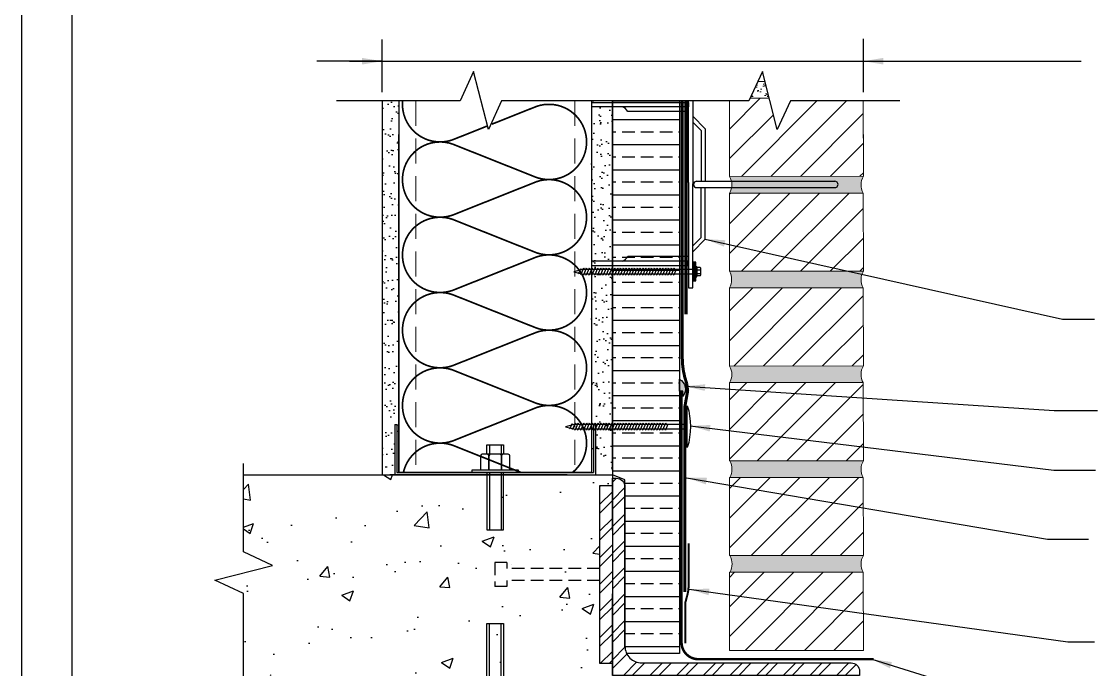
# Model space of a CAD drawing. Extents: x -198.3 to -147.3, y 313.3 to 379.3.
# Drawn here: x -198.3 to -166.16, y 330.67 to 350.04 of the extents above; entities that cross this region are included whole.
import ezdxf

# ---------------------------------------------------------------- set-up
doc = ezdxf.new("R2010")
doc.units = 0
doc.header["$LTSCALE"] = 1.5
doc.header["$MEASUREMENT"] = 0
doc.linetypes.add('DASHED', pattern=[0.75, 0.5, -0.25])
doc.linetypes.add('HIDDEN', pattern=[0.375, 0.25, -0.125])
doc.layers.get('0').update_dxf_attribs({"color": 8, "linetype": 'CONTINUOUS'})
for name, color, linetype in [('$-G--01', 1, 'CONTINUOUS'), ('8x11 layout', 7, 'CONTINUOUS'), ('CMU', 250, 'CONTINUOUS'), ('DuPont Thru-Wall Flashing', 252, 'CONTINUOUS'), ('FASTENING', 250, 'CONTINUOUS'), ('INSULATION', 241, 'CONTINUOUS'), ('SEALANT', 250, 'CONTINUOUS'), ('StraightFlash', 252, 'CONTINUOUS'), ('STRUCTURE', 250, 'CONTINUOUS'), ('TEXT', 7, 'CONTINUOUS'), ('tyvek tape', 130, 'CONTINUOUS')]:
    doc.layers.add(name, color=color, linetype=linetype)
doc.layers.add('brick', color=250, linetype='CONTINUOUS', lineweight=5)
doc.layers.add('Metal Stud', color=250, linetype='CONTINUOUS', lineweight=18)
doc.layers.add('EXTERIOR INSULATION', color=7, linetype='CONTINUOUS', true_color=0xcdd69f)
doc.layers.add('Tyvek CommercialWrap', color=7, linetype='DASHED', true_color=0x00538e)
doc.layers.add('VIEWPORT', color=7, linetype='CONTINUOUS', plot=False)
doc.styles.add('DETAILS', font='sanss___.ttf', dxfattribs={"height": 1})
doc.dimstyles.new('TYVEKDETAILS', dxfattribs={"dimscale": 6, "dimtxt": 1.5, "dimasz": 0.1, "dimexe": 0.75, "dimexo": 0.75, "dimgap": 0.75, "dimtad": 0, "dimtih": 1, "dimtoh": 1, "dimdec": 4, "dimzin": 0, "dimdsep": 46, "dimlunit": 4, "dimtxsty": 'DETAILS', "dimcen": 0.0625, "dimadec": 0, "dimazin": 0, "dimtfac": 1, "dimtdec": 4, "dimtofl": 0, "dimtmove": 0, "dimatfit": 3, "dimfxl": 1, "dimfrac": 2, "dimtolj": 1, "dimtzin": 0, "dimarcsym": 0})

# ---------------------------------------------------------------- blocks, each defined once
blk = doc.blocks.new('brk-sym')
at = {"linetype": 'Continuous'}
for points in [[(-0.07880250000000001, 0.00109400000000015), (-0.0283335, 0.1104690000000002)], [(-0.0283335, 0.1104690000000002), (0.0283335, -0.1104689999999993)], [(-0.4156255, 0.00109400000000015), (-0.07880250000000001, 0.00109400000000015)], [(0.0283335, -0.1104689999999993), (0.0797915, 0.00109400000000015)], [(0.0797915, 0.00109400000000015), (0.4166665, 0.00109400000000015)]]:
    blk.add_lwpolyline(points, dxfattribs=at)

msp = doc.modelspace()

# ---------------------------------------------------------------- hatches: boundary and pattern name
at = {"layer": 'brick'}
h = msp.add_hatch(dxfattribs=at)
h.set_pattern_fill('AR-SAND', color=256, scale=0.15, style=0)
h.set_pattern_definition([(37.50000000000001, (-974.2708364577545, -450.9976475401144), (-0.009449003716441223, 0.2890235653519738), [0, -0.228, 0, -0.255, 0, -0.24375]), (7.499999999999999, (-974.2708364577545, -450.9976475401144), (0.2654665057901591, 0.423321909784461), [0, -0.123, 0, -0.2055, 0, -0.07875]), (327.5, (-974.4553364577546, -450.9976475401144), (0.4671212792627242, 0.0008488580305446746), [0, -0.075, 0, -0.27, 0, -0.3525]), (317.5, (-974.4553364577546, -450.9976475401144), (0.450918990685844, 0.1316513347401374), [0, -0.0375, 0, -0.177, 0, -0.2025])])
h.paths.add_polyline_path([(-175.9670783567615, 347.7400639227362), (-176.0953011057808, 348.2399894124017), (-176.3083306292385, 348.2398480886636), (-176.5390291441887, 347.7396844907121)])
h = msp.add_hatch(dxfattribs=at)
h.set_pattern_fill('_USER', color=256, scale=0.625, angle=45, style=0, pattern_type=0)
h.set_pattern_definition([(45, (-546.976445450514, 257.1885749345229), (-0.4419417382415922, 0.4419417382415922), [])])
h.paths.add_polyline_path([(-176.5390300917808, 347.739682436295), (-176.5744410606952, 347.6629100408461), (-177.1508292782685, 347.6629102146287), (-177.1523265433142, 345.4059527948416), (-173.1560875674512, 345.4086038988814), (-173.1575830736399, 347.6629100408461), (-175.3322798019001, 347.6629100408461), (-175.7275698921311, 346.8062484541488), (-175.9670778300875, 347.7400618692971)])
h = msp.add_hatch(dxfattribs=at)
h.set_pattern_fill('AR-SAND', color=256, scale=0.15, style=0)
h.set_pattern_definition([(37.50000000000001, (-548.9764454505139, 254.3552416011896), (-0.009449003716441223, 0.2890235653519738), [0, -0.228, 0, -0.255, 0, -0.24375]), (7.499999999999999, (-548.9764454505139, 254.3552416011896), (0.2654665057901591, 0.423321909784461), [0, -0.123, 0, -0.2055, 0, -0.07875]), (327.5, (-549.1609454505139, 254.3552416011896), (0.4671212792627242, 0.0008488580305446746), [0, -0.075, 0, -0.27, 0, -0.3525]), (317.5, (-549.1609454505139, 254.3552416011896), (0.450918990685844, 0.1316513347401374), [0, -0.0375, 0, -0.177, 0, -0.2025])])
edge = h.paths.add_edge_path()
edge.add_line((-173.1560875674511, 345.4086038988817), (-177.1523265433141, 345.4059527948416))
edge.add_arc((-177.5800276325683, 345.1546215614876), 0.4960802461382398, 13.737798992157423, 30.439896380084576, ccw=False)
edge.add_line((-177.0981389214746, 345.2724302230072), (-177.0906219103138, 345.2357242718799))
edge.add_arc((-177.5800276325911, 345.1546215614853), 0.4960802461608546, 0.17737536411391375, 9.409357080487723, ccw=False)
edge.add_line((-177.0839497636148, 345.1561573163783), (-177.088887792481, 345.0847841210448))
edge.add_arc((-177.5800276325683, 345.1546215614874), 0.4960802461382792, 329.9148543476349, 351.9071019439052, ccw=False)
edge.add_line((-177.1507786168238, 344.9059432691276), (-173.1576354939414, 344.9085943731677))
edge.add_arc((-172.7283864781969, 345.1572726655274), 0.4960802461384055, 149.5601036199079, 210.0851456523642, ccw=False)
edge = h.paths.add_edge_path()
edge.add_line((-173.1560875674511, 342.5752705655484), (-177.1523265433141, 342.5726194615086))
edge.add_arc((-177.5800276325683, 342.3212882281543), 0.4960802461383522, -29.731907216117577, 30.439896380080825, ccw=False)
edge.add_line((-177.14925363937, 342.0752610398345), (-173.1576354939414, 342.0752610398345))
edge.add_arc((-172.7283864781969, 342.3239393321942), 0.4960802461384055, 149.5601036199107, 210.0851456523642, ccw=False)
edge = h.paths.add_edge_path()
edge.add_line((-173.1560875674511, 339.7419372322152), (-177.1523265433141, 339.7392861281751))
edge.add_arc((-177.5800276325683, 339.4879548948211), 0.4960802461383665, -29.731907216117577, 30.43989638008361, ccw=False)
edge.add_line((-177.14925363937, 339.241927706501), (-173.1576354939414, 339.241927706501))
edge.add_arc((-172.7283864781969, 339.4906059988607), 0.4960802461384055, 149.5601036199079, 210.0851456523642, ccw=False)
edge = h.paths.add_edge_path()
edge.add_line((-173.1560875674511, 336.9086038988817), (-177.1485655208323, 336.9059552899032))
edge.add_arc((-177.5762666100866, 336.654624056549), 0.4960802461384242, -29.732239076262488, 30.439896380094922, ccw=False)
edge.add_line((-177.1454940418978, 336.4085943731677), (-173.1576354939414, 336.4085943731677))
edge.add_arc((-172.7283864781969, 336.6572726655277), 0.4960802461384055, 149.5601036199079, 210.0851456523642, ccw=False)
edge = h.paths.add_edge_path()
edge.add_line((-173.1560875674511, 334.0752705655486), (-177.1466858889619, 334.0726232035177))
edge.add_arc((-177.5743869782161, 333.8212919701632), 0.4960802461384098, -29.732404929178415, 30.43989638009208, ccw=False)
edge.add_line((-177.1436151222063, 333.5752610398345), (-173.1576354939414, 333.5752610398345))
edge.add_arc((-172.7283864781969, 333.8239393321942), 0.4960802461384198, 149.5601036199051, 210.0851456523671, ccw=False)
edge = h.paths.add_edge_path()
edge.add_line((-173.1545396409608, 327.6586131542174), (-177.1466852857618, 327.6559647656923))
edge.add_arc((-177.5743869782161, 327.4046345588322), 0.4960802461384374, -29.732404929189784, 30.43975886877911, ccw=False)
edge.add_line((-177.1436151222063, 327.1586036285034), (-173.1560875674511, 327.1586036285034))
edge.add_arc((-172.7268385517066, 327.4072819208632), 0.4960802461384055, 149.5601036199079, 210.0851456523642, ccw=False)
edge = h.paths.add_edge_path()
edge.add_line((-176.0750370188086, 324.8233423635788), (-175.9472896421667, 324.32527029517))
edge.add_line((-175.9472896421669, 324.32527029517), (-173.1560875674511, 324.32527029517))
edge.add_arc((-172.7268385517066, 324.5739485875297), 0.4960802461384198, 149.5601036199079, 210.0851456523671, ccw=False)
edge.add_line((-173.1545396409608, 324.8252798208841), (-176.0750370188086, 324.8233423635788))
edge = h.paths.add_edge_path()
edge.add_line((-176.5744410606949, 324.32527029517), (-176.3447897974204, 324.823163409646))
edge.add_line((-176.3447897974204, 324.823163409646), (-177.1466852857618, 324.8226314323588))
edge.add_arc((-177.5743869782161, 324.5713012254989), 0.4960802461383394, -29.73240492919632, 30.439758868785702, ccw=False)
edge.add_line((-177.1436151222063, 324.32527029517), (-176.5744410606951, 324.32527029517))
h = msp.add_hatch(dxfattribs=at)
h.set_pattern_fill('_USER', color=256, scale=0.625, angle=45, style=0, pattern_type=0)
h.set_pattern_definition([(45, (-546.9764454505139, 254.3552416011898), (-0.4419417382415922, 0.4419417382415922), [])])
h.paths.add_polyline_path([(-177.1507786168238, 344.9059432691276), (-173.1576354925789, 344.9085923193802), (-173.1560875674511, 342.5752705655484), (-177.1523265433141, 342.5726194615086)])
h = msp.add_hatch(dxfattribs=at)
h.set_pattern_fill('_USER', color=256, scale=0.625, angle=45, style=0, pattern_type=0)
h.set_pattern_definition([(45, (-146.0533318612254, 322.0995039211502), (-0.4419417382415922, 0.4419417382415922), [])])
h.paths.add_polyline_path([(-173.1576354939414, 342.0752610398345), (-177.1511971258531, 342.0752610398345), (-177.1485199083133, 339.739288653496), (-173.1560875674511, 339.7419372322152)])
h.paths.add_polyline_path([(-173.1576354939414, 339.241927706501), (-177.1479498915362, 339.241927706501), (-177.1452726764653, 336.9059574743756), (-173.1560875674511, 336.9086038988817)])
h.paths.add_polyline_path([(-173.1576354939414, 336.4085943731677), (-177.1576354939414, 336.4085943731677), (-177.1523265433141, 334.0726194615086), (-173.1560875674511, 334.0752705655484)])
h.paths.add_polyline_path([(-173.1576354939414, 333.5752610398345), (-177.1576354939414, 333.5752610398345), (-177.1523265433141, 331.2392861281751), (-173.1560875674511, 331.2419372322152)])
at = {"layer": 'EXTERIOR INSULATION', "linetype": 'Continuous'}
h = msp.add_hatch(dxfattribs=at)
h.set_pattern_fill('ANSI33', color=250, scale=3, angle=135, style=0)
h.set_pattern_definition([(180, (-882.7367980926501, 249.6058017432142), (-1.110223024625157e-16, -0.75), []), (180, (-883.1117980920209, 249.9808017425848), (-1.110223024625157e-16, -0.75), [0.375, -0.1875])])
h.paths.add_polyline_path([(-180.2773198292599, 331.3454767358244), (-180.2270686975091, 331.1484643657518), (-178.6523255013142, 331.1484779814705), (-178.6524682902244, 347.6629105216659), (-180.6524922594541, 347.6629104004783), (-180.6523147980295, 336.4919412878774), (-180.2773198292599, 336.3417689100452)])
at = {"layer": 'FASTENING'}
msp.add_hatch(color=250, dxfattribs=at).paths.add_polyline_path([(-178.2524443864455, 342.2804139939512), (-178.1996103930347, 342.2804139939512), (-178.1996103930347, 342.8430536655183), (-178.2524443864455, 342.8430536655183)])
at = {"layer": 'SEALANT', "linetype": 'Continuous'}
h = msp.add_hatch(color=256, dxfattribs=at)
edge = h.paths.add_edge_path()
edge.add_arc((-178.8049264745581, 339.0500812869661), 0.333707929972486, -40.52895105966297, 62.734560123929725, ccw=False)
edge.add_line((-178.5512825159751, 338.8332271313661), (-178.5512825159751, 338.9887336543165))
edge.add_line((-178.5512825159751, 338.9887336543165), (-178.6520503775023, 338.9887336543165))
edge.add_line((-178.6520503775023, 338.9887336543165), (-178.6520503775023, 339.3467121711901))
at = {"layer": 'STRUCTURE'}
h = msp.add_hatch(dxfattribs=at)
h.set_pattern_fill('AR-SAND', color=256, scale=0.25, style=0)
h.set_pattern_definition([(37.50000000000001, (-147.060861747487, 323.6458787376107), (-0.01574833952740204, 0.4817059422532897), [0, -0.38, 0, -0.425, 0, -0.40625]), (7.499999999999999, (-147.060861747487, 323.6458787376107), (0.4424441763169318, 0.7055365163074351), [0, -0.205, 0, -0.3425, 0, -0.13125]), (327.5, (-147.3683617474871, 323.6458787376107), (0.7785354654378738, 0.001414763384241124), [0, -0.125, 0, -0.45, 0, -0.5875]), (317.5, (-147.3683617474871, 323.6458787376107), (0.7515316511430733, 0.2194188912335623), [0, -0.0625, 0, -0.295, 0, -0.3375])])
h.paths.add_polyline_path([(-180.6523266388491, 347.6629103546629), (-181.2773265433141, 347.6629102953921), (-181.2773265433141, 336.5544412878774), (-181.2148265433141, 336.5544412878774), (-181.2148265433141, 337.9919412878774), (-181.1523265433141, 337.9919412878774), (-181.1523265433141, 336.6957400315662), (-180.6523265433141, 336.6957400315662)])
h.paths.add_polyline_path([(-187.0273265433141, 347.6629100408461), (-187.5273265433141, 347.6629100408461), (-187.5273265433141, 336.6957400315662), (-187.1523265433141, 336.6957400315662), (-187.1523265433141, 337.9919412878774), (-187.0898265433141, 337.9919412878774), (-187.0898265433141, 336.5544412878774), (-187.0273265433141, 336.5544412878774)])
h = msp.add_hatch(dxfattribs=at)
h.set_pattern_fill('AR-CONC', color=256, scale=0.5, style=0)
h.set_pattern_definition([(49.99999999999999, (-148.560861747487, 322.4820718882538), (3.586300913003767, -0.3137606749129755), [0.375, -4.125]), (355, (-148.560861747487, 322.4820718882538), (-0.693756668065, 3.760960668500059), [0.3, -3.3]), (100.4514, (-148.2620033474871, 322.4559251882538), (2.892546908570108, 3.447197710304768), [0.3187009499999989, -3.505710559999991]), (46.18420000000001, (-148.560861747487, 323.4820718882538), (5.336205243128222, -0.8275950716450904), [0.5625, -6.1875]), (96.6356, (-148.1161780224872, 323.4131053532537), (4.673313527743517, 4.870589354502209), [0.4780514399999989, -5.258564999999983]), (351.1842, (-148.560861747487, 323.4820718882538), (4.673309725668136, 4.870593004626623), [0.45, -4.95]), (21, (-148.060861747487, 323.2320718882538), (2.984535260592308, -2.013094453326694), [0.375, -4.125]), (326.0000000000001, (-148.060861747487, 323.2320718882538), (1.216576659607909, 3.625750225234265), [0.3, -3.3]), (71.4514, (-147.8121505824872, 323.0643138582539), (4.20111314290745, 1.612652483549762), [0.31870095, -3.50571056]), (37.50000000000001, (-148.560861747487, 322.4820718882538), (0.06079927658645334, 1.664469269156557), [0, -3.26, 0, -3.35, 0, -3.3125]), (7.499999999999999, (-148.560861747487, 322.4820718882538), (1.315347687210743, 1.972058559411801), [0, -1.91, 0, -3.185, 0, -1.2625]), (327.5, (-149.6758617474873, 322.4820718882538), (2.669112180862045, -0.112774358671899), [0, -1.25, 0, -3.9, 0, -5.175]), (317.5, (-150.1758617474873, 322.4820718882538), (2.915930846711931, 0.5005249116615882), [0, -1.625, 0, -2.59, 0, -3.675])])
h.paths.add_polyline_path([(-181.0273150062508, 336.1651287744769), (-180.6523265433141, 336.1651287744769), (-180.6523265433141, 336.4919412878774), (-182.8117906132059, 336.4919412878774), (-184.4023265433141, 336.4919412878774), (-191.6755570812936, 336.4919412878774), (-191.6755570812936, 334.1839380791509), (-190.8017583466951, 333.7809018100925), (-192.5322186679912, 333.3370669105871), (-191.6755570812936, 332.9417768203559), (-191.6755570812936, 330.4919412878774), (-184.4023265433141, 330.4919412878774), (-183.1815327980582, 330.4919412878774), (-180.6523265433163, 330.4919398701638), (-180.6523265433141, 330.8478157133566), (-181.0273276842458, 330.847815998095), (-181.0273213452481, 333.5064725286402)])
h = msp.add_hatch(dxfattribs=at)
h.set_pattern_fill('ANSI32', color=256, scale=1.5, style=0)
h.set_pattern_definition([(45, (-148.560861747487, 322.4820718882538), (-0.397747564417433, 0.397747564417433), []), (45, (-148.295696704987, 322.4820718882538), (-0.397747564417433, 0.397747564417433), [])])
edge = h.paths.add_edge_path()
edge.add_line((-180.6523265433141, 330.4919412878774), (-180.6523159623105, 336.3836859606129))
edge.add_line((-180.6523159623105, 336.3836859606126), (-180.5273159623109, 336.3836856902335))
edge.add_arc((-180.527319591715, 336.1336856902242), 0.2500000000358096, -0.00013660576678375946, 89.99916820180181, ccw=False)
edge.add_line((-180.27731959168, 336.1336850941691), (-180.277326446499, 331.3669418899256))
edge.add_arc((-179.7773264465036, 331.366940697781), 0.4999999999968737, 179.9998633903086, 224.9999123753915)
edge.add_arc((-179.7773264465004, 331.3669406977829), 0.500000000000428, 224.9999123752798, 269.9999613600463)
edge.add_line((-179.7773267836976, 330.8669406977826), (-176.9657262544499, 330.8669388016554))
edge.add_line((-176.9657262544499, 330.8669388016554), (-173.5215739996668, 330.8669376365192))
edge.add_arc((-173.5215739996797, 330.6169376364883), 0.2500000000310649, -0.0008149500594072379, 89.9999999970297, ccw=False)
edge.add_line((-173.271573999674, 330.6169340805977), (-173.2715742700493, 330.4919358640323))
edge.add_line((-173.2715742700491, 330.4919358640325), (-180.6523265433141, 330.4919412878771))
h = msp.add_hatch(dxfattribs=at)
h.set_pattern_fill('ANSI32', color=256, scale=1.5, style=0)
h.set_pattern_definition([(45, (-549.4839753367758, 251.9380606745208), (-0.397747564417433, 0.397747564417433), []), (45, (-549.2188102942757, 251.9380606745208), (-0.397747564417433, 0.397747564417433), [])])
h.paths.add_polyline_path([(-180.6523265433141, 336.1651287744769), (-181.0273150062508, 336.1651287744769), (-181.0273276842465, 330.8478157133566), (-180.6523265433141, 330.8478157133566)])

# ---------------------------------------------------------------- linework, layer by layer
at = {"layer": '$-G--01', "color": 0, "linetype": 'HIDDEN'}
for p, q in [((-184.1664757243936, 333.8666904310007), (-184.1664757243936, 333.146254056833)), ((-183.8062575373094, 333.8666904310007), (-184.1664757243936, 333.8666904310007)), ((-183.8062575373094, 333.8666904310007), (-183.8062575373094, 333.6865813374591)), ((-181.027320915817, 333.6865813374591), (-183.8062575373094, 333.6865813374591)), ((-181.0273217746796, 333.3263634350988), (-183.8062575373094, 333.3263631503746)), ((-183.8062575373094, 333.3263631503746), (-183.8062575373094, 333.146254056833)), ((-183.8062575373094, 333.146254056833), (-184.1664757243936, 333.146254056833))]:
    msp.add_line(p, q, dxfattribs=at)
at = {"color": 0}
for p, q in [((-183.6599459398442, 333.7954068891756), (-183.6599459398442, 333.7954068891756)), ((-183.8844164927207, 333.1445037833928), (-183.8844164927207, 333.1445037833928))]:
    msp.add_line(p, q, dxfattribs=at)
at = {"layer": '8x11 layout', "color": 7}
msp.add_line((-196.8018347023714, 377.7587780834008), (-196.8018347023714, 314.7587780834008), dxfattribs=at)
at = {"layer": 'brick'}
for points in [[(-176.0953011057808, 348.2399894124014), (-176.3083306292385, 348.2398480886634)], [(-176.0953011057808, 348.2399894124014), (-176.3083306292385, 348.2398480886634)], [(-173.1560875674512, 345.4086038988814), (-177.1523265433142, 345.4059527948416), (-177.1508292782685, 347.6629102146287)], [(-176.5390299466097, 347.7396827510311), (-175.9670779862112, 347.7400624780048)], [(-176.5390291441887, 347.7396844907121), (-175.9670783567612, 347.7400639227362)], [(-173.1560875674511, 331.2419372322152), (-177.1523265433141, 331.2392861281751), (-177.1576354939414, 333.5752610398345), (-173.1576354939414, 333.5752610398345), (-173.1560875674511, 331.2419372322152)]]:
    msp.add_lwpolyline(points, dxfattribs=at)
for points in [[(-173.1575830736398, 347.6629100408461), (-173.1560875674512, 345.4086038988814, 0.2704061141941634), (-173.1576354939415, 344.9085943731675), (-173.1576354939415, 344.9085943731675)], [(-173.1569147624384, 346.6555066224726), (-173.1560875674511, 345.4086038988817, 0.2704061141941634), (-173.1576354939416, 344.9085943731677), (-173.1576354939416, 344.9085943731677)], [(-173.1560875674511, 342.5752705655484), (-177.1523265433141, 342.5726194615086), (-177.1507786168238, 344.9059432691276), (-173.1576354939414, 344.9085943731675), (-173.1560875674511, 342.5752705655484, 0.2704061141941634), (-173.1576354939414, 342.0752610398345, 0.9074311398367584), (-173.1576354939414, 342.0752610398345, -0.1931272375800366)], [(-173.1560875674511, 339.7419372322152), (-177.1523265433141, 339.7392861281751), (-177.1576354939414, 342.0752610398345), (-173.1576354939414, 342.0752610398345), (-173.1560875674511, 339.7419372322152, 0.2704061141941634), (-173.1576354939414, 339.241927706501, 0.9074311398367584), (-173.1576354939414, 339.241927706501, -0.1931272375800366)], [(-173.1560875674511, 336.9086038988817), (-177.1523265433141, 336.9059527948418), (-177.1576354939414, 339.241927706501), (-173.1576354939414, 339.241927706501), (-173.1560875674511, 336.9086038988817, 0.2704061141941634), (-173.1576354939414, 336.4085943731677, 0.9074311398367584), (-173.1576354939414, 336.4085943731677, -0.1931272375800366)], [(-173.1560875674511, 334.0752705655486), (-177.1523265433141, 334.0726194615086), (-177.1576354939414, 336.4085943731677), (-173.1576354939414, 336.4085943731677), (-173.1560875674511, 334.0752705655486, 0.2704061141941634), (-173.1576354939414, 333.5752610398345, 0.9074311398367584), (-173.1576354939414, 333.5752610398345, -0.1931272375800366)]]:
    msp.add_lwpolyline(points, format="xyb", dxfattribs=at)
for centre, radius, start, end in [((-177.5800276325685, 345.1546215614876), 0.4960802461384045, 329.9148543476286, 30.43989638009603), ((-177.5800276325685, 345.1546215614876), 0.4960802461384045, 329.9148543476286, 30.43989638009603), ((-177.6048679734953, 342.3287424768471), 0.5140717164734783, 330.4563985576978, 28.32046376416422), ((-177.5800276325683, 339.4879548948209), 0.4960802461384045, 329.9148543476286, 30.43989638009603), ((-177.5762666100866, 336.654624056549), 0.4960802461384045, 329.9148543476286, 30.43989638009603), ((-177.5743869782161, 333.8212919701632), 0.4960802461384045, 329.9148543476286, 30.43989638009603)]:
    msp.add_arc(centre, radius, start, end, dxfattribs=at)
at = {"layer": 'CMU'}
msp.add_line((-181.999694964368, 336.4919412878774), (-187.3049581222629, 336.4919412878774), dxfattribs=at)
msp.add_line((-181.999694964368, 336.4919412878774), (-187.3049581222629, 336.4919412878774), dxfattribs=at)
at = {"layer": 'DuPont Thru-Wall Flashing'}
msp.add_lwpolyline([(-178.5875024885663, 338.9887336543165, 0.07500000000000002, 0.075, 0), (-178.5875024885663, 331.4782068306099, 0.075, 0.075, 0.4141735199270847), (-178.087570846265, 330.9782068352824, 0.075, 0.075, 0), (-172.852695939675, 330.977761644448, 0.075, 0.075, 0)], format="xyseb", dxfattribs=at)
at = {"layer": 'EXTERIOR INSULATION', "color": 250, "linetype": 'Continuous', "flags": 128}
for points in [[(-180.6523147980479, 336.6250209119294), (-180.6524922594541, 347.6629104004783), (-178.6524682902244, 347.6629105216659), (-178.6523255013142, 331.1484779814705), (-180.2270686975091, 331.1484643657518)], [(-180.2773198292599, 331.3454767358244), (-180.2773198292599, 336.3417689100452), (-180.6523147980295, 336.4919412878774)]]:
    msp.add_lwpolyline(points, dxfattribs=at)
at = {"layer": 'FASTENING', "color": 7, "linetype": 'Continuous'}
for p, q in [((-178.3774443864455, 347.3462682250661), (-180.1959702324963, 347.3462682250661)), ((-178.1445097376519, 345.2590549515933), (-174.0073775351434, 345.2590549515933)), ((-178.1363392030494, 345.0716654421062), (-174.0063933942145, 345.0712276650047)), ((-178.3774443864455, 343.0133097075341), (-180.1959702324963, 343.0133097075341))]:
    msp.add_line(p, q, dxfattribs=at)
at = {"layer": 'FASTENING', "color": 8, "linetype": 'Continuous'}
for p, q in [((-181.5181927967492, 342.6315070000583), (-181.7998836684646, 342.558821758359)), ((-181.6086844612787, 342.6412947930855), (-181.669837733049, 342.4928855688831)), ((-181.6086844612787, 342.6412947930855), (-181.5889701058099, 342.6120284356637)), ((-181.5160947132531, 342.661215862363), (-181.593728839149, 342.472810237246)), ((-181.5181927967492, 342.6315070000583), (-178.1996103930347, 342.6315070000589)), ((-181.5160947132531, 342.661215862363), (-181.4963803577843, 342.6319495049411)), ((-181.4317136097375, 342.661215862363), (-181.516079454464, 342.4564734307223)), ((-181.4317136097375, 342.661215862363), (-181.4119992542687, 342.6319495049411)), ((-181.3473325062218, 342.661215862363), (-181.4316983509484, 342.4564734307223)), ((-181.3473325062218, 342.661215862363), (-181.3276181507531, 342.6319495049411)), ((-181.2629514027062, 342.661215862363), (-181.3473172474328, 342.4564734307223)), ((-181.2629514027062, 342.661215862363), (-181.2432370472375, 342.6319495049411)), ((-181.1785702991906, 342.661215862363), (-181.2629361439172, 342.4564734307223)), ((-181.1785702991906, 342.661215862363), (-181.1588559437218, 342.6319495049411)), ((-181.094189195675, 342.661215862363), (-181.1785550404015, 342.4564734307223)), ((-181.094189195675, 342.661215862363), (-181.0744748402062, 342.6319495049411)), ((-181.0098080921593, 342.661215862363), (-181.0941739368859, 342.4564734307223)), ((-180.9254269886437, 342.661215862363), (-181.0098080921593, 342.4564734307223)), ((-181.0098080921593, 342.661215862363), (-180.9900937366906, 342.6319495049411)), ((-180.8410535145226, 342.661215862363), (-180.9254269886437, 342.4564734307223)), ((-180.9254269886437, 342.661215862363), (-180.9057202625695, 342.6319495049411)), ((-180.7566800404015, 342.661215862363), (-180.8410535145226, 342.4564734307223)), ((-180.8410535145226, 342.661215862363), (-180.8213467884484, 342.6319495049411)), ((-180.7566800404015, 342.661215862363), (-180.7369656849328, 342.6319495049411)), ((-180.6723065662804, 342.661215862363), (-180.7566800404015, 342.4564734307223)), ((-180.6723065662804, 342.661215862363), (-180.6525922108117, 342.6319495049411)), ((-180.5879330921593, 342.661215862363), (-180.6723065662804, 342.4564734307223)), ((-180.5879330921596, 342.6615873453597), (-180.5682187366908, 342.6323209879379)), ((-180.5035672474328, 342.661215862363), (-180.5879330921593, 342.4564734307223)), ((-180.5035672474328, 342.661215862363), (-180.483852891964, 342.6319495049411)), ((-180.4191861439172, 342.661215862363), (-180.5035519886437, 342.4564734307223)), ((-180.3348050404015, 342.661215862363), (-180.4191861439172, 342.4564734307223)), ((-180.4191861439172, 342.661215862363), (-180.3994717884484, 342.6319495049411)), ((-180.2504315662804, 342.661215862363), (-180.3348050404015, 342.4564734307223)), ((-180.3348050404015, 342.661215862363), (-180.3150983143273, 342.6319495049411)), ((-180.1660580921593, 342.661215862363), (-180.2504315662804, 342.4564734307223)), ((-180.2504315662804, 342.661215862363), (-180.2307248402062, 342.6319495049411)), ((-180.1660580921593, 342.661215862363), (-180.1463437366906, 342.6319495049411)), ((-180.0816846180383, 342.661215862363), (-180.1660580921593, 342.4564734307223)), ((-180.0816846180383, 342.661215862363), (-180.0619702625695, 342.6319495049411)), ((-180.0095540380975, 342.6315070000585), (-180.0816846180383, 342.4564734307223)), ((-179.9973111439172, 342.661215862363), (-180.0816769886437, 342.4564734307223)), ((-179.9973111439172, 342.661215862363), (-179.9775967884484, 342.6319495049411)), ((-179.9129300404015, 342.661215862363), (-179.9972958851281, 342.4564734307223)), ((-179.9129300404015, 342.661215862363), (-179.8932156849328, 342.6319495049411)), ((-179.8285489368859, 342.661215862363), (-179.9129147816125, 342.4564734307223)), ((-179.8285489368859, 342.661215862363), (-179.8088345814172, 342.6319495049411)), ((-179.7441678333703, 342.661215862363), (-179.8285336780968, 342.4564734307223)), ((-179.6597867298547, 342.661215862363), (-179.7441678333703, 342.4564734307223)), ((-179.7441678333703, 342.661215862363), (-179.7244534779015, 342.6319495049411)), ((-179.5754132557336, 342.661215862363), (-179.6597867298547, 342.4564734307223)), ((-179.6597867298547, 342.661215862363), (-179.6400800037804, 342.6319495049411)), ((-179.4910397816125, 342.661215862363), (-179.5754132557336, 342.4564734307223)), ((-179.5754132557336, 342.661215862363), (-179.5557065296593, 342.6319495049411)), ((-179.4910397816125, 342.661215862363), (-179.4713254261437, 342.6319495049411)), ((-179.4066663074914, 342.661215862363), (-179.4910397816125, 342.4564734307223)), ((-179.4066663074914, 342.661215862363), (-179.3869519520226, 342.6319495049411)), ((-179.3222928333703, 342.661215862363), (-179.4066663074914, 342.4564734307223)), ((-179.3222928333705, 342.6615873453597), (-179.3025784779018, 342.6323209879379)), ((-179.2379269886437, 342.661215862363), (-179.3222928333703, 342.4564734307223)), ((-179.2379269886437, 342.661215862363), (-179.218212633175, 342.6319495049411)), ((-179.1535458851281, 342.661215862363), (-179.2379117298547, 342.4564734307223)), ((-179.0691647816125, 342.661215862363), (-179.1535458851281, 342.4564734307223)), ((-179.1535458851281, 342.661215862363), (-179.1338315296593, 342.6319495049411)), ((-178.9847913074914, 342.661215862363), (-179.0691647816125, 342.4564734307223)), ((-179.0691647816125, 342.661215862363), (-179.0494580555383, 342.6319495049411)), ((-178.9004178333703, 342.661215862363), (-178.9847913074914, 342.4564734307223)), ((-178.9847913074914, 342.661215862363), (-178.9650845814172, 342.6319495049411)), ((-178.9004178333703, 342.661215862363), (-178.8807034779015, 342.6319495049411)), ((-178.8160443592492, 342.661215862363), (-178.9004178333703, 342.4564734307223)), ((-178.8160443592492, 342.661215862363), (-178.7963300037804, 342.6319495049411)), ((-178.7439137793084, 342.6315070000585), (-178.8160443592492, 342.4564734307223)), ((-178.1634097875864, 342.4070150492171), (-178.1634097875864, 342.7164526102524)), ((-178.1634097875864, 342.7164526102524), (-178.1342729703764, 342.7164526102524)), ((-178.1342729703764, 342.4070150492171), (-178.1342729703764, 342.7164526102524)), ((-178.0346635953764, 342.6812650797347), (-178.1342729703764, 342.6812650797347)), ((-178.1342729703764, 342.6812650797347), (-178.1342729703764, 342.4422025797348)), ((-178.1342729703764, 342.6165096494665), (-178.0346635953764, 342.6165096494665)), ((-178.0147417203763, 342.4621244547347), (-178.0147417203763, 342.6613432047347)), ((-181.7998836684646, 342.558821758359), (-181.5181927967492, 342.4861365166598)), ((-181.6966698444685, 342.5326261014723), (-181.669837733049, 342.4928855688831)), ((-181.6205609505685, 342.5125507698349), (-181.593728839149, 342.472810237246)), ((-181.5398869819935, 342.4917343093334), (-181.516079454464, 342.4564734307223)), ((-178.1996103930347, 342.4861365166605), (-181.5181927967492, 342.4861365166598)), ((-181.4514584827843, 342.4857397881442), (-181.4316983509484, 342.4564734307223)), ((-181.3670773792687, 342.4857397881442), (-181.3473172474328, 342.4564734307223)), ((-181.2826962757531, 342.4857397881442), (-181.2629361439172, 342.4564734307223)), ((-181.1983151722375, 342.4857397881442), (-181.1785550404015, 342.4564734307223)), ((-181.1139340687218, 342.4857397881442), (-181.0941739368859, 342.4564734307223)), ((-181.0295605946008, 342.4857397881442), (-181.0098080921593, 342.4564734307223)), ((-180.9451871204797, 342.4857397881442), (-180.9254269886437, 342.4564734307223)), ((-180.860806016964, 342.4857397881442), (-180.8410535145226, 342.4564734307223)), ((-180.7764325428429, 342.4857397881442), (-180.7566800404015, 342.4564734307223)), ((-180.6920590687218, 342.4857397881442), (-180.6723065662804, 342.4564734307223)), ((-180.6076855946008, 342.4857397881442), (-180.5879330921593, 342.4564734307223)), ((-180.5233121204797, 342.4857397881442), (-180.5035519886437, 342.4564734307223)), ((-180.4389386463586, 342.4857397881442), (-180.4191861439172, 342.4564734307223)), ((-180.3545651722375, 342.4857397881442), (-180.3348050404015, 342.4564734307223)), ((-180.2701840687218, 342.4857397881442), (-180.2504315662804, 342.4564734307223)), ((-180.1858105946008, 342.4857397881442), (-180.1660580921593, 342.4564734307223)), ((-180.1014371204797, 342.4857397881442), (-180.0816846180383, 342.4564734307223)), ((-180.1014371204797, 342.4857397881442), (-180.0816769886437, 342.4564734307223)), ((-180.017056016964, 342.4857397881442), (-179.9972958851281, 342.4564734307223)), ((-179.9326749134484, 342.4857397881442), (-179.9129147816125, 342.4564734307223)), ((-179.8482938099328, 342.4857397881442), (-179.8285336780968, 342.4564734307223)), ((-179.7639203358117, 342.4857397881442), (-179.7441678333703, 342.4564734307223)), ((-179.6795468616906, 342.4857397881442), (-179.6597867298547, 342.4564734307223)), ((-179.595165758175, 342.4857397881442), (-179.5754132557336, 342.4564734307223)), ((-179.5107922840539, 342.4857397881442), (-179.4910397816125, 342.4564734307223)), ((-179.4264188099328, 342.4857397881442), (-179.4066663074914, 342.4564734307223)), ((-179.3420453358117, 342.4857397881442), (-179.3222928333703, 342.4564734307223)), ((-179.2576718616906, 342.4857397881442), (-179.2379117298547, 342.4564734307223)), ((-179.1732983875695, 342.4857397881442), (-179.1535458851281, 342.4564734307223)), ((-179.0889249134484, 342.4857397881442), (-179.0691647816125, 342.4564734307223)), ((-179.0045438099328, 342.4857397881442), (-178.9847913074914, 342.4564734307223)), ((-178.9201703358117, 342.4857397881442), (-178.9004178333703, 342.4564734307223)), ((-178.8357968616906, 342.4857397881442), (-178.8160443592492, 342.4564734307223)), ((-178.1634097875864, 342.4070150492171), (-178.1342729703764, 342.4070150492171)), ((-178.1342729703764, 342.5069580100035), (-178.0346635953764, 342.5069580100035)), ((-178.1342729703764, 342.4422025797348), (-178.0346635953764, 342.4422025797348))]:
    msp.add_line(p, q, dxfattribs=at)
at = {"layer": 'FASTENING', "color": 7, "linetype": 'Continuous'}
for points in [[(-181.2801416216289, 347.6118932250661), (-178.3774443864455, 347.6118932250661), (-178.3774443864455, 347.4868932250661), (-181.2801416216289, 347.4868932250661)], [(-178.3774443864455, 345.2189921764734), (-178.3774443864455, 347.6629102135994)], [(-178.2524443864455, 347.6629102174666), (-178.2524443864455, 345.1797889663001)], [(-178.2524443864455, 347.2063586636132), (-177.8774443864455, 346.8313586636132), (-177.8774443864455, 345.2590549515933)], [(-178.2524443864455, 347.0295819683165), (-178.0024443864455, 346.7795819683165), (-178.0024443864455, 345.2590549515933)], [(-178.3774443864455, 345.2189921764734), (-178.3774443864455, 342.0799959642836), (-178.2524443864455, 342.0799959642836), (-178.2524443864455, 345.1797889663001)], [(-178.2524443864455, 343.3299959642836), (-178.0024443864455, 343.5799959642836), (-178.0024443864455, 345.0716512491636)], [(-178.2524443864455, 343.153219268987), (-177.8774443864455, 343.528219268987), (-177.8774443864455, 345.0716379990772)], [(-181.2801416216289, 342.7476847075341), (-178.3774443864455, 342.7476847075341), (-178.3774443864455, 342.8726847075341), (-181.2801416216289, 342.8726847075341)]]:
    msp.add_lwpolyline(points, dxfattribs=at)
at = {"layer": 'FASTENING', "color": 8, "linetype": 'Continuous'}
msp.add_lwpolyline([(-178.2524443864455, 342.2804139939512), (-178.1634097875864, 342.2804139939512), (-178.1634097875864, 342.8430536655183), (-178.2524443864455, 342.8430536655183)], close=True, dxfattribs=at)
msp.add_lwpolyline([(-178.1996103930347, 342.2804139939512), (-178.1996103930347, 342.8430536655183)], dxfattribs=at)
at = {"layer": 'FASTENING', "color": 7, "linetype": 'Continuous'}
for centre, radius, start, end in [((-180.4599433866218, 347.2048572028161), 0.2994643606720762, 28.17805591331926, 70.35635122612696), ((-178.1352094087247, 345.1655875833326), 0.09392893615790208, 95.68242523781203, 270.6770338892486), ((-174.005283511539, 345.1651500436383), 0.09392893615789769, 269.3229661108295, 91.30173655365331), ((-180.4599433866218, 343.154720729784), 0.2994643606720762, 289.6436487738731, 331.821944086672)]:
    msp.add_arc(centre, radius, start, end, dxfattribs=at)
at = {"layer": 'FASTENING', "color": 8, "linetype": 'Continuous'}
for centre, start, end in [((-178.0346635953764, 342.6613432047347), 0, 90), ((-178.0346635953764, 342.6364315244664), 270, 0), ((-178.0346635953764, 342.5965877744663), 0, 90), ((-178.0346635953764, 342.5268798850034), 270, 0), ((-178.0346635953764, 342.4870361350036), 0, 90), ((-178.0346635953764, 342.4621244547347), 270, 0)]:
    msp.add_arc(centre, 0.019921875, start, end, dxfattribs=at)
at = {"layer": 'INSULATION', "color": 253, "const_width": 0.05}
for points in [[(-184.3844623053566, 346.9142178337897), (-185.4304527339709, 346.4976447916731, -0.5446711840521166), (-186.9188043704094, 347.6629100408461)], [(-181.4234521183405, 346.4357541242935, 0.5155500965721147), (-182.9164515027078, 347.498863456914), (-184.2563187662836, 346.9652518991491)], [(-181.4234521183405, 339.6858241189136, 0.5155500965721037), (-182.9164515027078, 340.748933451534), (-185.4304527339709, 339.7477147862933, -1.404370499403762), (-185.4304527339682, 341.8739334515328), (-182.9164515027082, 340.872714786293, 1.404370499398822), (-182.9164515027082, 342.9989334515342), (-185.4304527339718, 341.9977147862933, -1.404370499403763), (-185.4304527339689, 344.123933451533), (-182.9164515027092, 343.1227147862933, 1.404370499398822), (-182.9164515027082, 345.2489334515342), (-185.4304527339718, 344.2477147862933, -1.404370499403762), (-185.4304527339689, 346.373933451533), (-182.9164515027092, 345.3727147862933, 0.5794127511822946), (-181.4451097071737, 346.6555068986654)], [(-181.8493174352091, 336.5544412878774, 0.8441024164134348), (-182.9164515027071, 338.498933451533), (-185.4304527339707, 337.4977147862919, -1.404370499403762), (-185.430452733968, 339.6239334515317), (-182.916451502708, 338.6227147862919, 0.5155500965725927), (-181.42345211834, 339.6858241189129)], [(-186.8967579386781, 336.5544412878774, -0.4483016875083835), (-185.430452733968, 337.3739334515317), (-183.3727560689324, 336.5544412878774)]]:
    msp.add_lwpolyline(points, format="xyb", dxfattribs=at)
at = {"layer": 'Metal Stud', "linetype": 'DASHED', "lineweight": 5}
for p, q in [((-186.5273265433141, 347.6629100408461), (-186.5273265433141, 336.5544412878774)), ((-181.7773265433141, 347.6629102479758), (-181.7773265433141, 336.5544412878774))]:
    msp.add_line(p, q, dxfattribs=at)
at = {"layer": 'SEALANT', "linetype": 'Continuous'}
for p, q in [((-178.5942638305646, 338.9887336543165), (-178.6520503775023, 338.9887336543165)), ((-180.6523265433143, 336.4670180095268), (-180.6523265433143, 336.191278136861)), ((-180.6523265433143, 336.4670180095268), (-180.6523265433143, 336.191278136861))]:
    msp.add_line(p, q, dxfattribs=at)
msp.add_lwpolyline([(-178.6520503775023, 339.3467121711901, -0.483760814881899), (-178.5512825159751, 338.8332271313661), (-178.5512825159751, 338.9887336543165), (-178.6520503775023, 338.9887336543165)], format="xyb", close=True, dxfattribs=at)
at = {"layer": 'StraightFlash', "linetype": 'Continuous', "const_width": 0.1}
msp.add_lwpolyline([(-178.4539084587284, 341.2802651307811), (-178.4539084587284, 347.6629102112338)], dxfattribs=at)
at = {"layer": 'STRUCTURE'}
for p, q in [((-187.5273265433141, 347.6629100408461), (-187.5273265433141, 336.4919412878774)), ((-187.0273265433141, 347.6629100408461), (-187.0273265433141, 336.5544412878774)), ((-181.2773265433141, 347.6629102953921), (-181.2773265433141, 336.5544412878774)), ((-180.6523265433141, 347.6629103546629), (-180.6523265433141, 336.4919412878774)), ((-187.1523265433141, 337.9919412878774), (-187.1523265433141, 336.4919412878774)), ((-187.1523265433141, 337.9919412878774), (-187.0898265433141, 337.9919412878774)), ((-187.0898265433141, 337.9919412878774), (-187.0898265433141, 336.5544412878774)), ((-181.7689094292576, 337.9985586453695), (-182.0506003009731, 337.9258734036703)), ((-182.0506003009731, 337.9258734036703), (-181.7689094292576, 337.853188161971)), ((-181.9473864769769, 337.8996777467835), (-181.9205543655575, 337.8599372141944)), ((-181.8594010937871, 338.0083464383968), (-181.9205543655575, 337.8599372141944)), ((-181.8712775830769, 337.8796024151461), (-181.8444454716574, 337.8398618825572)), ((-181.8594010937871, 338.0083464383968), (-181.8396867383184, 337.9790800809749)), ((-181.7668113457615, 338.0282675076742), (-181.8444454716574, 337.8398618825572)), ((-181.7906036145019, 337.8587859546446), (-181.7667960869725, 337.8235250760335)), ((-181.7689094292576, 337.9985586453695), (-178.4141264200948, 337.9985586453702)), ((-178.4141264200948, 337.8531881619717), (-181.7689094292576, 337.853188161971)), ((-181.7668113457615, 338.0282675076742), (-181.7470969902928, 337.9990011502523)), ((-181.6824302422459, 338.0282675076742), (-181.7667960869725, 337.8235250760335)), ((-181.7021751152928, 337.8527914334554), (-181.6824149834569, 337.8235250760335)), ((-181.6824302422459, 338.0282675076742), (-181.6627158867772, 337.9990011502523)), ((-181.5980491387303, 338.0282675076742), (-181.6824149834569, 337.8235250760335)), ((-181.6177940117772, 337.8527914334554), (-181.5980338799412, 337.8235250760335)), ((-181.5980491387303, 338.0282675076742), (-181.5783347832615, 337.9990011502523)), ((-181.5136680352147, 338.0282675076742), (-181.5980338799412, 337.8235250760335)), ((-181.5334129082615, 337.8527914334554), (-181.5136527764256, 337.8235250760335)), ((-181.5136680352147, 338.0282675076742), (-181.4939536797459, 337.9990011502523)), ((-181.429286931699, 338.0282675076742), (-181.5136527764256, 337.8235250760335)), ((-181.4490318047459, 337.8527914334554), (-181.42927167291, 337.8235250760335)), ((-181.429286931699, 338.0282675076742), (-181.4095725762303, 337.9990011502523)), ((-181.3449058281834, 338.0282675076742), (-181.42927167291, 337.8235250760335)), ((-181.3646507012303, 337.8527914334554), (-181.3448905693944, 337.8235250760335)), ((-181.3449058281834, 338.0282675076742), (-181.3251914727147, 337.9990011502523)), ((-181.2605247246678, 338.0282675076742), (-181.3448905693944, 337.8235250760335)), ((-181.2802772271092, 337.8527914334554), (-181.2605247246678, 337.8235250760335)), ((-181.1761436211522, 338.0282675076742), (-181.2605247246678, 337.8235250760335)), ((-181.2605247246678, 338.0282675076742), (-181.240810369199, 337.9990011502523)), ((-181.2148265433141, 337.9919412878774), (-181.2148265433141, 336.5544412878774)), ((-181.1959037529881, 337.8527914334554), (-181.1761436211522, 337.8235250760335)), ((-181.0917701470311, 338.0282675076742), (-181.1761436211522, 337.8235250760335)), ((-181.1761436211522, 338.0282675076742), (-181.1564368950779, 337.9990011502523)), ((-181.1523265433141, 337.9919412878774), (-181.1523265433141, 336.4919412878774)), ((-181.1115226494725, 337.8527914334554), (-181.0917701470311, 337.8235250760335)), ((-181.00739667291, 338.0282675076742), (-181.0917701470311, 337.8235250760335)), ((-181.0917701470311, 338.0282675076742), (-181.0720634209569, 337.9990011502523)), ((-181.0271491753514, 337.8527914334554), (-181.00739667291, 337.8235250760335)), ((-181.00739667291, 338.0282675076742), (-180.9876823174412, 337.9990011502523)), ((-180.9230231987889, 338.0282675076742), (-181.00739667291, 337.8235250760335)), ((-180.9427757012303, 337.8527914334554), (-180.9230231987889, 337.8235250760335)), ((-180.9230231987889, 338.0282675076742), (-180.9033088433201, 337.9990011502523)), ((-180.8386497246678, 338.0282675076742), (-180.9230231987889, 337.8235250760335)), ((-180.8584022271092, 337.8527914334554), (-180.8386497246678, 337.8235250760335)), ((-180.838649724668, 338.028638990671), (-180.8189353691993, 337.9993726332491)), ((-180.7542838799412, 338.0282675076742), (-180.8386497246678, 337.8235250760335)), ((-180.7740287529881, 337.8527914334554), (-180.7542686211522, 337.8235250760335)), ((-180.7542838799412, 338.0282675076742), (-180.7345695244725, 337.9990011502523)), ((-180.6699027764256, 338.0282675076742), (-180.7542686211522, 337.8235250760335)), ((-180.689655278867, 337.8527914334554), (-180.6699027764256, 337.8235250760335)), ((-180.58552167291, 338.0282675076742), (-180.6699027764256, 337.8235250760335)), ((-180.6699027764256, 338.0282675076742), (-180.6501884209569, 337.9990011502523)), ((-180.6052818047459, 337.8527914334554), (-180.58552167291, 337.8235250760335)), ((-180.5011481987889, 338.0282675076742), (-180.58552167291, 337.8235250760335)), ((-180.58552167291, 338.0282675076742), (-180.5658149468358, 337.9990011502523)), ((-180.5209007012303, 337.8527914334554), (-180.5011481987889, 337.8235250760335)), ((-180.4167747246678, 338.0282675076742), (-180.5011481987889, 337.8235250760335)), ((-180.5011481987889, 338.0282675076742), (-180.4814414727147, 337.9990011502523)), ((-180.4365272271092, 337.8527914334554), (-180.4167747246678, 337.8235250760335)), ((-180.4167747246678, 338.0282675076742), (-180.397060369199, 337.9990011502523)), ((-180.3324012505467, 338.0282675076742), (-180.4167747246678, 337.8235250760335)), ((-180.3521537529881, 337.8527914334554), (-180.3324012505467, 337.8235250760335)), ((-180.3521537529881, 337.8527914334554), (-180.3323936211522, 337.8235250760335)), ((-180.3324012505467, 338.0282675076742), (-180.3126868950779, 337.9990011502523)), ((-180.2602706706059, 337.9985586453697), (-180.3324012505467, 337.8235250760335)), ((-180.2480277764256, 338.0282675076742), (-180.3323936211522, 337.8235250760335)), ((-180.2677726494725, 337.8527914334554), (-180.2480125176365, 337.8235250760335)), ((-180.2480277764256, 338.0282675076742), (-180.2283134209569, 337.9990011502523)), ((-180.16364667291, 338.0282675076742), (-180.2480125176365, 337.8235250760335)), ((-180.1833915459569, 337.8527914334554), (-180.1636314141209, 337.8235250760335)), ((-180.16364667291, 338.0282675076742), (-180.1439323174412, 337.9990011502523)), ((-180.0792655693944, 338.0282675076742), (-180.1636314141209, 337.8235250760335)), ((-180.0990104424412, 337.8527914334554), (-180.0792503106053, 337.8235250760335)), ((-180.0792655693944, 338.0282675076742), (-180.0595512139256, 337.9990011502523)), ((-179.9948844658787, 338.0282675076742), (-180.0792503106053, 337.8235250760335)), ((-180.0146369683201, 337.8527914334554), (-179.9948844658787, 337.8235250760335)), ((-179.9105033623631, 338.0282675076742), (-179.9948844658787, 337.8235250760335)), ((-179.9948844658787, 338.0282675076742), (-179.97517011041, 337.9990011502523)), ((-179.930263494199, 337.8527914334554), (-179.9105033623631, 337.8235250760335)), ((-179.826129888242, 338.0282675076742), (-179.9105033623631, 337.8235250760335)), ((-179.9105033623631, 338.0282675076742), (-179.8907966362889, 337.9990011502523)), ((-179.8458823906834, 337.8527914334554), (-179.826129888242, 337.8235250760335)), ((-179.7417564141209, 338.0282675076742), (-179.826129888242, 337.8235250760335)), ((-179.826129888242, 338.0282675076742), (-179.8064231621678, 337.9990011502523)), ((-179.7615089165623, 337.8527914334554), (-179.7417564141209, 337.8235250760335)), ((-179.7417564141209, 338.0282675076742), (-179.7220420586522, 337.9990011502523)), ((-179.6573829399998, 338.0282675076742), (-179.7417564141209, 337.8235250760335)), ((-179.6771354424412, 337.8527914334554), (-179.6573829399998, 337.8235250760335)), ((-179.6573829399998, 338.0282675076742), (-179.6376685845311, 337.9990011502523)), ((-179.5730094658787, 338.0282675076742), (-179.6573829399998, 337.8235250760335)), ((-179.5927619683201, 337.8527914334554), (-179.5730094658787, 337.8235250760335)), ((-179.573009465879, 338.028638990671), (-179.5532951104102, 337.9993726332491)), ((-179.4886436211522, 338.0282675076742), (-179.5730094658787, 337.8235250760335)), ((-179.508388494199, 337.8527914334554), (-179.4886283623631, 337.8235250760335)), ((-179.4886436211522, 338.0282675076742), (-179.4689292656834, 337.9990011502523)), ((-179.4042625176365, 338.0282675076742), (-179.4886283623631, 337.8235250760335)), ((-179.4240150200779, 337.8527914334554), (-179.4042625176365, 337.8235250760335)), ((-179.3198814141209, 338.0282675076742), (-179.4042625176365, 337.8235250760335)), ((-179.4042625176365, 338.0282675076742), (-179.3845481621678, 337.9990011502523)), ((-179.3396415459569, 337.8527914334554), (-179.3198814141209, 337.8235250760335)), ((-179.2355079399998, 338.0282675076742), (-179.3198814141209, 337.8235250760335)), ((-179.3198814141209, 338.0282675076742), (-179.3001746880467, 337.9990011502523)), ((-179.2552604424412, 337.8527914334554), (-179.2355079399998, 337.8235250760335)), ((-179.1511344658787, 338.0282675076742), (-179.2355079399998, 337.8235250760335)), ((-179.2355079399998, 338.0282675076742), (-179.2158012139256, 337.9990011502523)), ((-179.1708869683201, 337.8527914334554), (-179.1511344658787, 337.8235250760335)), ((-179.1511344658787, 338.0282675076742), (-179.13142011041, 337.9990011502523)), ((-179.0667609917576, 338.0282675076742), (-179.1511344658787, 337.8235250760335)), ((-179.086513494199, 337.8527914334554), (-179.0667609917576, 337.8235250760335)), ((-179.0667609917576, 338.0282675076742), (-179.0470466362889, 337.9990011502523)), ((-178.9946304118168, 337.9985586453697), (-179.0667609917576, 337.8235250760335)), ((-184.3273265433143, 337.3863486313935), (-184.3273265433143, 337.1023210450951)), ((-183.9773265433141, 337.3863486313935), (-183.9773265433141, 337.1023210450951)), ((-187.0898265433141, 336.5544412878774), (-181.2148265433141, 336.5544412878774)), ((-184.4023265433141, 336.5544412878774), (-184.4023265433141, 334.8449679594191)), ((-183.9023265433141, 336.5544412878774), (-184.4023265433141, 336.5544412878774)), ((-184.3273265433143, 336.5544412878774), (-184.3273265433143, 334.8449679594191)), ((-183.9773265433141, 336.5544412878774), (-183.9773265433141, 334.8449679594191)), ((-183.9023265433141, 334.8449679594191), (-183.9023265433141, 336.5544412878774)), ((-191.6755570812936, 336.4919412878774), (-180.6523265433141, 336.4919412878774)), ((-187.1523265433141, 336.4919412878774), (-181.1523265433141, 336.4919412878774)), ((-180.6523265433141, 336.4919412878774), (-180.6523265433141, 330.4919412878774)), ((-184.4023265433141, 334.8449679594191), (-183.9023265433141, 334.8449679594191)), ((-184.4023265433141, 332.0429765284146), (-183.9023265433141, 332.0429765284146)), ((-184.4023265433141, 330.4294412878771), (-184.4023265433141, 332.0429765284146)), ((-184.3273265433143, 330.4294412878771), (-184.3273265433143, 332.0429765284146)), ((-183.9773265433141, 330.4294412878771), (-183.9773265433141, 332.0429765284146)), ((-183.9023265433141, 332.0429765284146), (-183.9023265433141, 330.4294412878771))]:
    msp.add_line(p, q, dxfattribs=at)
for points in [[(-177.2618828057219, 347.6629102481115), (-183.961479827052, 347.6629100408461), (-184.3567699172834, 346.8062484541485), (-184.8006048167886, 348.5367087754448), (-185.203641085847, 347.6629100408461), (-188.8912051171842, 347.6629100408461), (-188.8912051171842, 347.6629100408461)], [(-176.1714047916364, 348.5367087754448), (-176.5744410606951, 347.6629100408461), (-177.2618828057219, 347.6629102481115)], [(-175.7275698921312, 346.8062484541488), (-176.1714047916364, 348.5367087754448)], [(-181.2773265433141, 347.6629102953921), (-181.2773265433141, 336.5544412878774), (-187.0273265433141, 336.5544412878774), (-187.0273265433141, 346.6555064948843)], [(-175.3322798019001, 347.6629100408461), (-175.7275698921312, 346.8062484541488)], [(-172.0696524529233, 347.6629100408461), (-175.3322798019001, 347.6629100408461)], [(-173.7574897351271, 330.4919377518302), (-180.6523265433141, 330.4919412878774), (-180.6523225853118, 332.931727120055)]]:
    msp.add_lwpolyline(points, dxfattribs=at)
for points in [[(-178.4141264200948, 338.553785475046, -0.1473612908608156), (-178.4141264200948, 337.303785475046)], [(-184.5898265433141, 336.6403787878774), (-184.3398265433141, 336.6403787878774), (-184.3398265433141, 337.0523210450951, 0.414213562373095), (-184.3898265433143, 337.1023210450951), (-184.5398265433141, 337.1023210450951, 0.414213562373095), (-184.5898265433141, 337.0523210450951)], [(-184.3398265433141, 336.6403787878774), (-183.9648265433141, 336.6403787878774), (-183.9648265433141, 337.0523210450951, 0.414213562373095), (-184.0148265433143, 337.1023210450951), (-184.2898265433141, 337.1023210450951, 0.414213562373095), (-184.3398265433141, 337.0523210450951)], [(-183.9648265433141, 336.6403787878774), (-183.7148265433141, 336.6403787878774), (-183.7148265433141, 337.0523210450951, 0.414213562373095), (-183.7648265433143, 337.1023210450951), (-183.9148265433141, 337.1023210450951, 0.414213562373095), (-183.9648265433141, 337.0523210450951)]]:
    msp.add_lwpolyline(points, format="xyb", close=True, dxfattribs=at)
for points in [[(-184.4023265433141, 337.1023210450951), (-184.4023265433141, 337.3863486313935), (-183.9023265433141, 337.3863486313935), (-183.9023265433141, 337.1023210450951)], [(-184.8398265433141, 336.6403787878774), (-183.4648265433141, 336.6403787878774), (-183.4648265433141, 336.5544412878774), (-184.8398265433141, 336.5544412878774)], [(-181.0273150062508, 336.1651287744769), (-180.6523265433141, 336.1651287744769), (-180.6523265433141, 330.8478157133566), (-181.0273276842465, 330.8478157133566)]]:
    msp.add_lwpolyline(points, close=True, dxfattribs=at)
for points in [[(-180.6523225853118, 334.8234717928062), (-180.652320054216, 336.3836859606217), (-180.5273200542163, 336.3836856902426, -0.4142148026044025), (-180.27731959168, 336.1336850941691), (-180.2773223372926, 334.9821400756719)], [(-180.2773223372926, 334.9821400756719), (-180.277326446499, 331.3669418899256, 0.1989125895726767), (-180.1308803777968, 331.013387847893, 0.1989125895728504), (-179.7773267836976, 330.8669406977826), (-175.6438000188612, 330.8669371483941), (-173.7641470111253, 330.8669378001093)], [(-173.7641470111253, 330.8669378001093), (-173.5215738310683, 330.8669376365192, -0.4142137351167433), (-173.2715739996668, 330.6169373204746), (-173.2715742700459, 330.4919373204748), (-173.7574897351271, 330.4919377518302)]]:
    msp.add_lwpolyline(points, format="xyb", dxfattribs=at)
at = {"layer": 'TEXT'}
for p, q in [((-187.5275209375102, 347.9240489214355), (-187.5275209375102, 349.4932578317607)), ((-173.1563620718618, 347.9240489214355), (-173.1563620718618, 349.5133356770125)), ((-188.5044745067155, 348.8488544070824), (-171.7918660841299, 348.8488544070824))]:
    msp.add_line(p, q, dxfattribs=at)
at = {"layer": 'Tyvek CommercialWrap', "flags": 128}
msp.add_lwpolyline([(-178.4845014198688, 332.9891049114462, 0.09, 0.09, 0), (-178.4845014198688, 338.5404520074449, 0.09, 0.09, 0), (-178.4041460808694, 338.9984045734323, 0.09, 0.09, 0), (-178.4304452854976, 339.2084196242745, 0.09, 0.09, -0.08584836567612171), (-178.5652461640331, 339.9913987170341, 0.09, 0.09, 0), (-178.5652461640331, 340.653548624133, 0.09, 0.09, 0), (-178.5652461640331, 347.6629105525867, 0, 0, 0)], format="xyseb", dxfattribs=at)
at = {"layer": 'tyvek tape', "const_width": 0.06, "flags": 128}
msp.add_lwpolyline([(-178.4722379321776, 331.4489182817133), (-178.4722379321776, 332.6756250583883), (-178.4102926261617, 332.909158951169, 0.06491120619796942), (-178.3768671759609, 333.1655446755774), (-178.3768671759609, 334.4416143032859)], format="xyb", dxfattribs=at)
at = {"layer": 'VIEWPORT', "color": 1}
msp.add_line((-198.3018347023714, 379.2587780834008), (-198.3018347023714, 313.2587780834008), dxfattribs=at)

# ---------------------------------------------------------------- block references
at = {"layer": 'STRUCTURE', "xscale": 7.832334506948257, "yscale": 7.832334506948229, "zscale": 7.832334506948232, "rotation": 90}
msp.add_blockref('brk-sym', (-191.6669885073431, 333.5589843603398), dxfattribs=at)

# ---------------------------------------------------------------- leaders
at = {"layer": 'TEXT'}
for points, override in [([(-187.5275209375102, 348.8488544070824), (-189.483622347243, 348.8488544070824)], {"dimfxl": 3}), ([(-173.1563620718618, 348.8488544070824), (-166.6525146628217, 348.8488544070824)], {"dimfxl": 3}), ([(-177.8836029667802, 343.5332837073447), (-167.2117089009673, 341.140885757115), (-166.254698740353, 341.140885757115)], {"dimfxl": 3}), ([(-178.4844175435048, 339.1343901325563), (-167.459892990563, 338.4086182538622), (-166.1630847352008, 338.4086182538622)], {"dimfxl": 3}), ([(-178.3280673645097, 337.9515819731096), (-167.4685502507418, 336.6288939287581), (-166.2199804602606, 336.6288939287581)], {"dimfxl": 3}), ([(-178.4350060286035, 336.4011480751305), (-167.6570040021854, 334.5651391734248), (-166.4279433379543, 334.5647958769812)], {"dimgap": 0.75, "dimtad": 0, "dimfxl": 3}), ([(-178.3601986512951, 333.070158164488), (-167.0460034028242, 331.4968713226826), (-166.2506188820603, 331.4968713226826)], {"dimfxl": 3}), ([(-172.9052410173629, 330.9762849162466), (-167.0460034028242, 329.160087658006), (-166.2506188820603, 329.160087658006)], {"dimfxl": 3})]:
    msp.add_leader(points, dimstyle='TYVEKDETAILS', override=override, dxfattribs=at)

doc.saveas('drawing.dxf')
